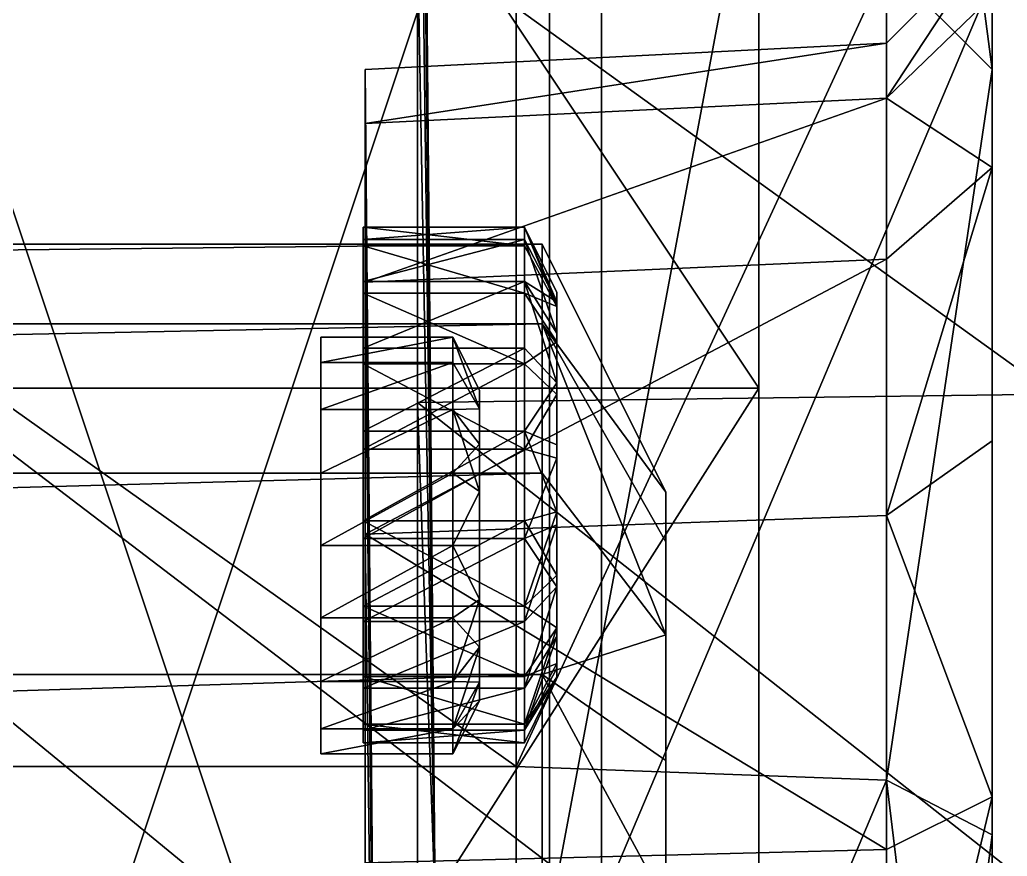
# Model space of a CAD drawing. Extents: x -1.01 to 1.01, y 0 to 4.77.
# Drawn here: x 0.8303 to 0.9501, y 0.5144 to 0.6159 of the extents above; entities that cross this region are included whole.
import ezdxf

# ---------------------------------------------------------------- set-up
doc = ezdxf.new("R2010")
doc.units = 0

msp = doc.modelspace()

# ---------------------------------------------------------------- linework, layer by layer
for points in [[(0.894577, 0.506778, 0.556827), (0.894577, 1.142272, 0.397953), (0.894577, 1.142272, 0.556827)], [(0.894577, 0.506778, 0.556827), (0.894577, 0.506778, 0.397953), (0.894577, 1.142272, 0.397953)], [(0.894577, 0.506778, 0.397953), (1.013811, 1.142272, 0.397953), (0.894577, 1.142272, 0.397953)], [(0.894577, 0.506778, 0.397953), (1.013811, 0.506778, 0.397953), (1.013811, 1.142272, 0.397953)], [(1.013811, 0.506778, 0.556827), (0.894577, 1.142272, 0.556827), (1.013811, 1.142272, 0.556827)], [(0.894577, 0.506778, 0.556827), (0.894577, 1.142272, 0.556827), (1.013811, 0.506778, 0.556827)], [(0.948296, 0.597992, -2.523235), (0.948296, 0.618828, -2.472932), (0.948296, 0.789297, -2.518609)], [(0.948296, 0.597992, -2.523235), (0.948296, 0.789297, -2.518609), (0.948296, 0.75083, -2.611477)], [(0.78, 0.571245, -2.878802), (0.92, 0.781245, -2.858802), (0.92, 0.571245, -2.878802)], [(0.78, 0.571245, -2.878802), (0.78, 0.781245, -2.858802), (0.92, 0.781245, -2.858802)], [(0.92, 0.571245, -2.925921), (0.92, 0.781245, -2.925921), (0.78, 0.781245, -2.967067)], [(0.92, 0.571245, -2.925921), (0.78, 0.781245, -2.967067), (0.78, 0.571245, -2.967067)], [(0.92, 0.571245, -2.878802), (0.92, 0.781245, -2.858802), (0.92, 0.781245, -2.925921)], [(0.92, 0.571245, -2.878802), (0.92, 0.781245, -2.925921), (0.92, 0.571245, -2.925921)], [(0.948296, 0.597992, -2.314665), (0.948296, 0.75083, -2.226424), (0.948296, 0.618828, -2.364968)], [(0.948296, 0.597992, -2.314665), (0.948296, 0.689638, -2.146677), (0.948296, 0.75083, -2.226424)], [(0.948296, 0.597992, -2.523235), (0.948296, 0.75083, -2.611477), (0.948296, 0.689638, -2.691224)], [(0.8807, 0.508699, -0.168983), (0.878567, 0.743497, -0.168983), (0.878567, 0.735497, -0.22975)], [(0.8807, 0.508699, -0.168983), (0.878567, 0.735497, -0.108215), (0.878567, 0.743497, -0.168983)], [(0.92, 0.321245, -1.998802), (0.92, 0.741245, -1.998802), (0.78, 0.741245, -1.998802)], [(0.78, 0.321245, -1.998802), (0.92, 0.321245, -1.998802), (0.78, 0.741245, -1.998802)], [(0.78, 0.321245, -0.728802), (0.92, 0.741245, -0.688802), (0.92, 0.321245, -0.728802)], [(0.78, 0.321245, -0.728802), (0.78, 0.741245, -0.688802), (0.92, 0.741245, -0.688802)], [(0.92, 0.321245, -1.998802), (0.92, 0.741245, -1.148802), (0.92, 0.741245, -1.998802)], [(0.92, 0.321245, -1.148802), (0.92, 0.741245, -1.148802), (0.92, 0.321245, -1.998802)], [(0.92, 0.321245, -0.728802), (0.92, 0.741245, -0.688802), (0.92, 0.741245, -1.148802)], [(0.92, 0.321245, -0.728802), (0.92, 0.741245, -1.148802), (0.92, 0.321245, -1.148802)], [(0.8807, 0.508699, -0.168983), (0.878567, 0.735497, -0.22975), (0.878567, 0.712041, -0.286377)], [(0.8807, 0.508699, -0.168983), (0.878567, 0.712041, -0.051588), (0.878567, 0.735497, -0.108215)], [(0.8807, 0.508699, -0.168983), (0.878567, 0.712041, -0.286377), (0.878567, 0.674729, -0.335003)], [(0.8807, 0.508699, -0.168983), (0.878567, 0.674729, -0.002962), (0.878567, 0.712041, -0.051588)], [(0.948296, 0.609891, -2.085485), (0.935461, 0.622726, -2.063253), (0.935461, 0.70779, -2.128525)], [(0.948296, 0.609891, -2.085485), (0.935461, 0.70779, -2.128525), (0.948296, 0.689638, -2.146677)], [(0.948296, 0.609891, -2.752416), (0.948296, 0.689638, -2.691224), (0.935461, 0.70779, -2.709375)], [(0.948296, 0.609891, -2.752416), (0.935461, 0.70779, -2.709375), (0.935461, 0.622726, -2.774647)], [(0.948296, 0.564846, -2.271469), (0.948296, 0.689638, -2.146677), (0.948296, 0.597992, -2.314665)], [(0.948296, 0.52165, -2.238323), (0.948296, 0.609891, -2.085485), (0.948296, 0.689638, -2.146677)], [(0.948296, 0.52165, -2.238323), (0.948296, 0.689638, -2.146677), (0.948296, 0.564846, -2.271469)], [(0.948296, 0.52165, -2.599577), (0.948296, 0.564846, -2.566432), (0.948296, 0.689638, -2.691224)], [(0.948296, 0.52165, -2.599577), (0.948296, 0.689638, -2.691224), (0.948296, 0.609891, -2.752416)], [(0.948296, 0.564846, -2.566432), (0.948296, 0.597992, -2.523235), (0.948296, 0.689638, -2.691224)], [(0.8807, 0.508699, -0.168983), (0.878567, 0.674729, -0.335003), (0.878567, 0.626102, -0.372315)], [(0.8807, 0.508699, -0.168983), (0.878567, 0.626102, 0.03435), (0.878567, 0.674729, -0.002962)], [(0.728281, 0.508708, 0.339726), (0.728281, 0.640372, 0.322392), (0.9009, 0.508708, 0.339726)], [(0.9009, 0.508708, 0.339726), (0.728281, 0.640372, 0.322392), (0.9009, 0.640372, 0.322392)], [(0.728281, 0.508708, -0.677691), (0.9009, 0.508708, -0.677691), (0.728281, 0.640372, -0.660357)], [(0.9009, 0.508708, -0.677691), (0.9009, 0.640372, -0.660357), (0.728281, 0.640372, -0.660357)], [(0.9009, 0.508708, 0.339726), (0.9009, 0.640372, 0.322392), (0.955684, 0.638346, 0.314832)], [(0.9009, 0.508708, -0.677691), (0.955684, 0.638346, -0.652797), (0.9009, 0.640372, -0.660357)], [(0.9009, 0.508708, 0.339726), (0.955684, 0.638346, 0.314832), (0.955684, 0.508708, 0.331899)], [(0.955684, 0.508708, -0.669864), (0.955684, 0.638346, -0.652797), (0.9009, 0.508708, -0.677691)], [(0.955684, 0.570489, 0.061585), (0.955684, 0.628059, 0.037739), (0.878567, 0.626102, 0.03435)], [(0.955684, 0.570489, -0.399551), (0.878567, 0.626102, -0.372315), (0.955684, 0.628059, -0.375704)], [(0.748991, 0.525329, -2.016023), (0.748991, 0.625935, -2.057695), (0.890538, 0.525329, -2.016023)], [(0.890538, 0.525329, -2.016023), (0.748991, 0.625935, -2.057695), (0.890538, 0.625935, -2.057695)], [(0.748991, 0.525329, -2.821877), (0.890538, 0.525329, -2.821877), (0.748991, 0.625935, -2.780205)], [(0.890538, 0.525329, -2.821877), (0.890538, 0.625935, -2.780205), (0.748991, 0.625935, -2.780205)], [(0.878567, 0.569476, 0.057806), (0.955684, 0.570489, 0.061585), (0.878567, 0.626102, 0.03435)], [(0.878567, 0.569476, -0.395771), (0.878567, 0.626102, -0.372315), (0.955684, 0.570489, -0.399551)], [(0.8807, 0.508699, -0.168983), (0.878567, 0.626102, -0.372315), (0.878567, 0.569476, -0.395771)], [(0.8807, 0.508699, -0.168983), (0.878567, 0.569476, 0.057806), (0.878567, 0.626102, 0.03435)], [(0.890538, 0.525329, -2.016023), (0.890538, 0.625935, -2.057695), (0.935461, 0.622726, -2.063253)], [(0.890538, 0.525329, -2.821877), (0.935461, 0.622726, -2.774647), (0.890538, 0.625935, -2.780205)], [(0.935461, 0.606431, -2.36829), (0.948296, 0.618828, -2.364968), (0.948296, 0.625935, -2.41895)], [(0.935461, 0.606431, -2.36829), (0.948296, 0.625935, -2.41895), (0.935461, 0.6131, -2.41895)], [(0.935461, 0.606431, -2.46961), (0.935461, 0.6131, -2.41895), (0.948296, 0.625935, -2.41895)], [(0.935461, 0.606431, -2.46961), (0.948296, 0.625935, -2.41895), (0.948296, 0.618828, -2.472932)], [(0.935461, 0.523668, -2.022222), (0.890538, 0.525329, -2.016023), (0.935461, 0.622726, -2.063253)], [(0.935461, 0.523668, -2.815678), (0.935461, 0.622726, -2.774647), (0.890538, 0.525329, -2.821877)], [(0.935461, 0.523668, -2.022222), (0.935461, 0.622726, -2.063253), (0.948296, 0.609891, -2.085485)], [(0.935461, 0.523668, -2.815678), (0.948296, 0.609891, -2.752416), (0.935461, 0.622726, -2.774647)], [(0.948296, 0.597992, -2.314665), (0.948296, 0.618828, -2.364968), (0.935461, 0.606431, -2.36829)], [(0.948296, 0.597992, -2.523235), (0.935461, 0.606431, -2.46961), (0.948296, 0.618828, -2.472932)], [(0.872226, 0.603331, -2.369121), (0.935461, 0.606431, -2.36829), (0.935461, 0.6131, -2.41895)], [(0.872226, 0.603331, -2.369121), (0.935461, 0.6131, -2.41895), (0.872226, 0.609891, -2.41895)], [(0.872226, 0.603331, -2.46878), (0.872226, 0.609891, -2.41895), (0.935461, 0.6131, -2.41895)], [(0.872226, 0.603331, -2.46878), (0.935461, 0.6131, -2.41895), (0.935461, 0.606431, -2.46961)], [(0.873975, 0.417357, -2.41895), (0.872226, 0.609891, -2.41895), (0.872226, 0.603331, -2.46878)], [(0.873975, 0.417357, -2.41895), (0.872226, 0.603331, -2.369121), (0.872226, 0.609891, -2.41895)], [(0.948296, 0.517024, -2.047018), (0.935461, 0.523668, -2.022222), (0.948296, 0.609891, -2.085485)], [(0.948296, 0.517024, -2.790883), (0.948296, 0.609891, -2.752416), (0.935461, 0.523668, -2.815678)], [(0.948296, 0.517024, -2.047018), (0.948296, 0.609891, -2.085485), (0.948296, 0.52165, -2.238323)], [(0.948296, 0.517024, -2.790883), (0.948296, 0.52165, -2.599577), (0.948296, 0.609891, -2.752416)], [(0.872226, 0.584098, -2.322687), (0.935461, 0.586877, -2.321082), (0.935461, 0.606431, -2.36829)], [(0.872226, 0.584098, -2.322687), (0.935461, 0.606431, -2.36829), (0.872226, 0.603331, -2.369121)], [(0.872226, 0.584098, -2.515213), (0.872226, 0.603331, -2.46878), (0.935461, 0.606431, -2.46961)], [(0.872226, 0.584098, -2.515213), (0.935461, 0.606431, -2.46961), (0.935461, 0.586877, -2.516818)], [(0.935461, 0.586877, -2.321082), (0.948296, 0.597992, -2.314665), (0.935461, 0.606431, -2.36829)], [(0.935461, 0.586877, -2.516818), (0.935461, 0.606431, -2.46961), (0.948296, 0.597992, -2.523235)], [(0.873975, 0.417357, -2.41895), (0.872226, 0.603331, -2.46878), (0.872226, 0.584098, -2.515213)], [(0.873975, 0.417357, -2.41895), (0.872226, 0.584098, -2.322687), (0.872226, 0.603331, -2.369121)], [(0.935461, 0.555771, -2.280544), (0.948296, 0.564846, -2.271469), (0.948296, 0.597992, -2.314665)], [(0.935461, 0.555771, -2.280544), (0.948296, 0.597992, -2.314665), (0.935461, 0.586877, -2.321082)], [(0.935461, 0.555771, -2.557356), (0.935461, 0.586877, -2.516818), (0.948296, 0.597992, -2.523235)], [(0.935461, 0.555771, -2.557356), (0.948296, 0.597992, -2.523235), (0.948296, 0.564846, -2.566432)], [(0.89155, 0.588515, -0.337027), (0.89155, 0.590775, -0.326392), (0.871984, 0.590775, -0.326392)], [(0.871984, 0.588515, -0.337027), (0.89155, 0.588515, -0.337027), (0.871984, 0.590775, -0.326392)], [(0.871984, 0.589262, -0.315626), (0.89155, 0.590775, -0.326392), (0.89155, 0.589262, -0.315626)], [(0.871984, 0.589262, -0.315626), (0.871984, 0.590775, -0.326392), (0.89155, 0.590775, -0.326392)], [(0.871984, 0.589262, -0.022339), (0.89155, 0.589262, -0.022339), (0.89155, 0.590775, -0.011573)], [(0.871984, 0.589262, -0.022339), (0.89155, 0.590775, -0.011573), (0.871984, 0.590775, -0.011573)], [(0.89155, 0.588515, -0.000938), (0.871984, 0.590775, -0.011573), (0.89155, 0.590775, -0.011573)], [(0.871984, 0.588515, -0.000938), (0.871984, 0.590775, -0.011573), (0.89155, 0.588515, -0.000938)], [(0.895463, 0.581704, -0.318082), (0.89155, 0.589262, -0.315626), (0.89155, 0.590775, -0.326392)], [(0.895463, 0.581704, -0.318082), (0.89155, 0.590775, -0.326392), (0.895463, 0.582833, -0.326115)], [(0.895463, 0.581146, -0.33405), (0.895463, 0.582833, -0.326115), (0.89155, 0.590775, -0.326392)], [(0.895463, 0.581146, -0.33405), (0.89155, 0.590775, -0.326392), (0.89155, 0.588515, -0.337027)], [(0.895463, 0.581704, -0.019883), (0.895463, 0.582833, -0.01185), (0.89155, 0.590775, -0.011573)], [(0.895463, 0.581704, -0.019883), (0.89155, 0.590775, -0.011573), (0.89155, 0.589262, -0.022339)], [(0.895463, 0.581146, -0.003915), (0.89155, 0.590775, -0.011573), (0.895463, 0.582833, -0.01185)], [(0.895463, 0.581146, -0.003915), (0.89155, 0.588515, -0.000938), (0.89155, 0.590775, -0.011573)], [(0, 0.579053, -0.209596), (0.893682, 0.579053, -0.209596), (0.893682, 0.588702, -0.183088)], [(0, 0.579053, -0.209596), (0.893682, 0.588702, -0.183088), (0, 0.588702, -0.183088)], [(0, 0.588702, -0.154878), (0.893682, 0.588702, -0.183088), (0.893682, 0.588702, -0.154878)], [(0, 0.588702, -0.154878), (0, 0.588702, -0.183088), (0.893682, 0.588702, -0.183088)], [(0, 0.579053, -0.128369), (0.893682, 0.588702, -0.154878), (0.893682, 0.579053, -0.128369)], [(0, 0.579053, -0.128369), (0, 0.588702, -0.154878), (0.893682, 0.588702, -0.154878)], [(0.871984, 0.584158, -0.306026), (0.89155, 0.589262, -0.315626), (0.89155, 0.584158, -0.306026)], [(0.871984, 0.584158, -0.306026), (0.871984, 0.589262, -0.315626), (0.89155, 0.589262, -0.315626)], [(0.871984, 0.584158, -0.031939), (0.89155, 0.584158, -0.031939), (0.89155, 0.589262, -0.022339)], [(0.871984, 0.584158, -0.031939), (0.89155, 0.589262, -0.022339), (0.871984, 0.589262, -0.022339)], [(0.89155, 0.582753, -0.346247), (0.89155, 0.588515, -0.337027), (0.871984, 0.588515, -0.337027)], [(0.871984, 0.582753, -0.346247), (0.89155, 0.582753, -0.346247), (0.871984, 0.588515, -0.337027)], [(0.89155, 0.582753, 0.008282), (0.871984, 0.588515, -0.000938), (0.89155, 0.588515, -0.000938)], [(0.871984, 0.582753, 0.008282), (0.871984, 0.588515, -0.000938), (0.89155, 0.582753, 0.008282)], [(0.895463, 0.577896, -0.310919), (0.89155, 0.584158, -0.306026), (0.89155, 0.589262, -0.315626)], [(0.895463, 0.577896, -0.310919), (0.89155, 0.589262, -0.315626), (0.895463, 0.581704, -0.318082)], [(0.895463, 0.581704, -0.019883), (0.89155, 0.589262, -0.022339), (0.89155, 0.584158, -0.031939)], [(0.895463, 0.581146, -0.33405), (0.89155, 0.588515, -0.337027), (0.89155, 0.582753, -0.346247)], [(0.895463, 0.581146, -0.003915), (0.89155, 0.582753, 0.008282), (0.89155, 0.588515, -0.000938)], [(0.908724, 0.558617, -0.160182), (0.893682, 0.579053, -0.128369), (0.893682, 0.588702, -0.154878)], [(0.908724, 0.558617, -0.160182), (0.893682, 0.588702, -0.154878), (0.908724, 0.558617, -0.177783)], [(0.908724, 0.558617, -0.177783), (0.893682, 0.588702, -0.154878), (0.893682, 0.588702, -0.183088)], [(0.908724, 0.558617, -0.177783), (0.893682, 0.588702, -0.183088), (0.893682, 0.579053, -0.209596)], [(0.872226, 0.553502, -2.282813), (0.935461, 0.555771, -2.280544), (0.935461, 0.586877, -2.321082)], [(0.872226, 0.553502, -2.282813), (0.935461, 0.586877, -2.321082), (0.872226, 0.584098, -2.322687)], [(0.872226, 0.553502, -2.555087), (0.872226, 0.584098, -2.515213), (0.935461, 0.586877, -2.516818)], [(0.872226, 0.553502, -2.555087), (0.935461, 0.586877, -2.516818), (0.935461, 0.555771, -2.557356)], [(0.871984, 0.576078, -0.298752), (0.89155, 0.584158, -0.306026), (0.89155, 0.576078, -0.298752)], [(0.871984, 0.576078, -0.298752), (0.871984, 0.584158, -0.306026), (0.89155, 0.584158, -0.306026)], [(0.871984, 0.576078, -0.039214), (0.89155, 0.576078, -0.039214), (0.89155, 0.584158, -0.031939)], [(0.871984, 0.576078, -0.039214), (0.89155, 0.584158, -0.031939), (0.871984, 0.584158, -0.031939)], [(0.873975, 0.417357, -2.41895), (0.872226, 0.584098, -2.515213), (0.872226, 0.553502, -2.555087)], [(0.873975, 0.417357, -2.41895), (0.872226, 0.553502, -2.282813), (0.872226, 0.584098, -2.322687)], [(0.895463, 0.571867, -0.305491), (0.89155, 0.576078, -0.298752), (0.89155, 0.584158, -0.306026)], [(0.895463, 0.571867, -0.305491), (0.89155, 0.584158, -0.306026), (0.895463, 0.577896, -0.310919)], [(0.895463, 0.577896, -0.027046), (0.895463, 0.581704, -0.019883), (0.89155, 0.584158, -0.031939)], [(0.895463, 0.571867, -0.032474), (0.89155, 0.584158, -0.031939), (0.89155, 0.576078, -0.039214)], [(0.895463, 0.571867, -0.032474), (0.895463, 0.577896, -0.027046), (0.89155, 0.584158, -0.031939)], [(0.89155, 0.574186, -0.35294), (0.89155, 0.582753, -0.346247), (0.871984, 0.582753, -0.346247)], [(0.871984, 0.574186, -0.35294), (0.89155, 0.574186, -0.35294), (0.871984, 0.582753, -0.346247)], [(0.89155, 0.574186, 0.014975), (0.871984, 0.582753, 0.008282), (0.89155, 0.582753, 0.008282)], [(0.871984, 0.574186, 0.014975), (0.871984, 0.582753, 0.008282), (0.89155, 0.574186, 0.014975)], [(0.895463, 0.576848, -0.340929), (0.895463, 0.581146, -0.33405), (0.89155, 0.582753, -0.346247)], [(0.89155, 0.574186, -0.35294), (0.895463, 0.576848, -0.340929), (0.89155, 0.582753, -0.346247)], [(0.89155, 0.574186, 0.014975), (0.89155, 0.582753, 0.008282), (0.895463, 0.576848, 0.002964)], [(0.895463, 0.576848, 0.002964), (0.89155, 0.582753, 0.008282), (0.895463, 0.581146, -0.003915)], [(0.895463, 0.570455, -0.345924), (0.895463, 0.581704, -0.318082), (0.895463, 0.582833, -0.326115)], [(0.895463, 0.576848, -0.340929), (0.895463, 0.582833, -0.326115), (0.895463, 0.581146, -0.33405)], [(0.895463, 0.570455, -0.345924), (0.895463, 0.582833, -0.326115), (0.895463, 0.576848, -0.340929)], [(0.895463, 0.537274, -0.005447), (0.895463, 0.582833, -0.01185), (0.895463, 0.581704, -0.019883)], [(0.895463, 0.537274, -0.005447), (0.895463, 0.541083, 0.001715), (0.895463, 0.582833, -0.01185)], [(0.895463, 0.541083, 0.001715), (0.895463, 0.547111, 0.007143), (0.895463, 0.582833, -0.01185)], [(0.895463, 0.547111, 0.007143), (0.895463, 0.554633, 0.010182), (0.895463, 0.582833, -0.01185)], [(0.895463, 0.554633, 0.010182), (0.895463, 0.581146, -0.003915), (0.895463, 0.582833, -0.01185)], [(0.895463, 0.537274, -0.332518), (0.895463, 0.577896, -0.310919), (0.895463, 0.581704, -0.318082)], [(0.895463, 0.537274, -0.332518), (0.895463, 0.581704, -0.318082), (0.895463, 0.541083, -0.33968)], [(0.895463, 0.541083, -0.33968), (0.895463, 0.581704, -0.318082), (0.895463, 0.547111, -0.345109)], [(0.895463, 0.547111, -0.345109), (0.895463, 0.581704, -0.318082), (0.895463, 0.554633, -0.348147)], [(0.895463, 0.554633, -0.348147), (0.895463, 0.581704, -0.318082), (0.895463, 0.56274, -0.34843)], [(0.895463, 0.56274, -0.34843), (0.895463, 0.581704, -0.318082), (0.895463, 0.570455, -0.345924)], [(0.895463, 0.537274, -0.005447), (0.895463, 0.581704, -0.019883), (0.895463, 0.577896, -0.027046)], [(0.895463, 0.554633, 0.010182), (0.895463, 0.56274, 0.010465), (0.895463, 0.581146, -0.003915)], [(0.895463, 0.56274, 0.010465), (0.895463, 0.570455, 0.007958), (0.895463, 0.581146, -0.003915)], [(0.895463, 0.570455, 0.007958), (0.895463, 0.576848, 0.002964), (0.895463, 0.581146, -0.003915)], [(0, 0.56092, -0.231206), (0.893682, 0.56092, -0.231206), (0.893682, 0.579053, -0.209596)], [(0, 0.56092, -0.231206), (0.893682, 0.579053, -0.209596), (0, 0.579053, -0.209596)], [(0, 0.56092, -0.106759), (0.893682, 0.579053, -0.128369), (0.893682, 0.56092, -0.106759)], [(0, 0.56092, -0.106759), (0, 0.579053, -0.128369), (0.893682, 0.579053, -0.128369)], [(0.908724, 0.541284, -0.13016), (0.893682, 0.56092, -0.106759), (0.893682, 0.579053, -0.128369)], [(0.908724, 0.541284, -0.13016), (0.893682, 0.579053, -0.128369), (0.908724, 0.552598, -0.143643)], [(0.908724, 0.552598, -0.143643), (0.893682, 0.579053, -0.128369), (0.908724, 0.558617, -0.160182)], [(0.908724, 0.552598, -0.194322), (0.908724, 0.558617, -0.177783), (0.893682, 0.579053, -0.209596)], [(0.908724, 0.541284, -0.207805), (0.908724, 0.552598, -0.194322), (0.893682, 0.579053, -0.209596)], [(0.908724, 0.541284, -0.207805), (0.893682, 0.579053, -0.209596), (0.893682, 0.56092, -0.231206)], [(0.895463, 0.537274, -0.332518), (0.895463, 0.571867, -0.305491), (0.895463, 0.577896, -0.310919)], [(0.895463, 0.537274, -0.005447), (0.895463, 0.577896, -0.027046), (0.895463, 0.571867, -0.032474)], [(0.866828, 0.574364, -2.431785), (0.882872, 0.574364, -2.431785), (0.882872, 0.577414, -2.423408)], [(0.866828, 0.574364, -2.431785), (0.882872, 0.577414, -2.423408), (0.866828, 0.577414, -2.423408)], [(0.866828, 0.577414, -2.414493), (0.882872, 0.577414, -2.423408), (0.882872, 0.577414, -2.414493)], [(0.866828, 0.577414, -2.414493), (0.866828, 0.577414, -2.423408), (0.882872, 0.577414, -2.423408)], [(0.866828, 0.574364, -2.406115), (0.882872, 0.577414, -2.414493), (0.882872, 0.574364, -2.406115)], [(0.866828, 0.574364, -2.406115), (0.866828, 0.577414, -2.414493), (0.882872, 0.577414, -2.414493)], [(0.866828, 0.574364, -2.431785), (0.882872, 0.574364, -2.431785), (0.882872, 0.577414, -2.423408)], [(0.866828, 0.574364, -2.431785), (0.882872, 0.577414, -2.423408), (0.866828, 0.577414, -2.423408)], [(0.866828, 0.577414, -2.414493), (0.882872, 0.577414, -2.423408), (0.882872, 0.577414, -2.414493)], [(0.866828, 0.577414, -2.414493), (0.866828, 0.577414, -2.423408), (0.882872, 0.577414, -2.423408)], [(0.866828, 0.574364, -2.406115), (0.882872, 0.577414, -2.414493), (0.882872, 0.574364, -2.406115)], [(0.866828, 0.574364, -2.406115), (0.866828, 0.577414, -2.414493), (0.882872, 0.577414, -2.414493)], [(0.886081, 0.568721, -2.409373), (0.882872, 0.574364, -2.406115), (0.882872, 0.577414, -2.414493)], [(0.886081, 0.568721, -2.409373), (0.882872, 0.577414, -2.414493), (0.886081, 0.570996, -2.415624)], [(0.886081, 0.570996, -2.415624), (0.882872, 0.577414, -2.414493), (0.886081, 0.570996, -2.422276)], [(0.886081, 0.570996, -2.422276), (0.882872, 0.577414, -2.414493), (0.882872, 0.577414, -2.423408)], [(0.886081, 0.568721, -2.428527), (0.886081, 0.570996, -2.422276), (0.882872, 0.577414, -2.423408)], [(0.886081, 0.568721, -2.428527), (0.882872, 0.577414, -2.423408), (0.882872, 0.574364, -2.431785)], [(0.886081, 0.568721, -2.409373), (0.882872, 0.574364, -2.406115), (0.882872, 0.577414, -2.414493)], [(0.886081, 0.568721, -2.409373), (0.882872, 0.577414, -2.414493), (0.886081, 0.570996, -2.415624)], [(0.886081, 0.570996, -2.415624), (0.882872, 0.577414, -2.414493), (0.886081, 0.570996, -2.422276)], [(0.886081, 0.570996, -2.422276), (0.882872, 0.577414, -2.414493), (0.882872, 0.577414, -2.423408)], [(0.886081, 0.568721, -2.428527), (0.886081, 0.570996, -2.422276), (0.882872, 0.577414, -2.423408)], [(0.886081, 0.568721, -2.428527), (0.882872, 0.577414, -2.423408), (0.882872, 0.574364, -2.431785)], [(0.895463, 0.570455, -0.345924), (0.895463, 0.576848, -0.340929), (0.89155, 0.574186, -0.35294)], [(0.895463, 0.570455, 0.007958), (0.89155, 0.574186, 0.014975), (0.895463, 0.576848, 0.002964)], [(0.871984, 0.565998, -0.294679), (0.89155, 0.576078, -0.298752), (0.89155, 0.565998, -0.294679)], [(0.871984, 0.565998, -0.294679), (0.871984, 0.576078, -0.298752), (0.89155, 0.576078, -0.298752)], [(0.871984, 0.565998, -0.043286), (0.89155, 0.565998, -0.043286), (0.89155, 0.576078, -0.039214)], [(0.871984, 0.565998, -0.043286), (0.89155, 0.576078, -0.039214), (0.871984, 0.576078, -0.039214)], [(0.89155, 0.565998, -0.294679), (0.89155, 0.576078, -0.298752), (0.895463, 0.571867, -0.305491)], [(0.89155, 0.565998, -0.043286), (0.895463, 0.571867, -0.032474), (0.89155, 0.576078, -0.039214)], [(0.866828, 0.568634, -2.438614), (0.882872, 0.568634, -2.438614), (0.882872, 0.574364, -2.431785)], [(0.866828, 0.568634, -2.438614), (0.882872, 0.574364, -2.431785), (0.866828, 0.574364, -2.431785)], [(0.866828, 0.568634, -2.399286), (0.882872, 0.574364, -2.406115), (0.882872, 0.568634, -2.399286)], [(0.866828, 0.568634, -2.399286), (0.866828, 0.574364, -2.406115), (0.882872, 0.574364, -2.406115)], [(0.866828, 0.568634, -2.438614), (0.882872, 0.568634, -2.438614), (0.882872, 0.574364, -2.431785)], [(0.866828, 0.568634, -2.438614), (0.882872, 0.574364, -2.431785), (0.866828, 0.574364, -2.431785)], [(0.866828, 0.568634, -2.399286), (0.882872, 0.574364, -2.406115), (0.882872, 0.568634, -2.399286)], [(0.866828, 0.568634, -2.399286), (0.866828, 0.574364, -2.406115), (0.882872, 0.574364, -2.406115)], [(0.89155, 0.563846, -0.3563), (0.89155, 0.574186, -0.35294), (0.871984, 0.574186, -0.35294)], [(0.871984, 0.563846, -0.3563), (0.89155, 0.563846, -0.3563), (0.871984, 0.574186, -0.35294)], [(0.871984, 0.563846, 0.018335), (0.89155, 0.574186, 0.014975), (0.89155, 0.563846, 0.018335)], [(0.871984, 0.563846, 0.018335), (0.871984, 0.574186, 0.014975), (0.89155, 0.574186, 0.014975)], [(0.882872, 0.568634, -2.399286), (0.882872, 0.574364, -2.406115), (0.886081, 0.568721, -2.409373)], [(0.882872, 0.568634, -2.438614), (0.886081, 0.568721, -2.428527), (0.882872, 0.574364, -2.431785)], [(0.882872, 0.568634, -2.399286), (0.882872, 0.574364, -2.406115), (0.886081, 0.568721, -2.409373)], [(0.882872, 0.568634, -2.438614), (0.886081, 0.568721, -2.428527), (0.882872, 0.574364, -2.431785)], [(0.89155, 0.563846, -0.3563), (0.895463, 0.570455, -0.345924), (0.89155, 0.574186, -0.35294)], [(0.89155, 0.563846, 0.018335), (0.89155, 0.574186, 0.014975), (0.895463, 0.570455, 0.007958)], [(0.895463, 0.564346, -0.302452), (0.89155, 0.565998, -0.294679), (0.895463, 0.571867, -0.305491)], [(0.895463, 0.564346, -0.035513), (0.895463, 0.571867, -0.032474), (0.89155, 0.565998, -0.043286)], [(0.895463, 0.537274, -0.332518), (0.895463, 0.564346, -0.302452), (0.895463, 0.571867, -0.305491)], [(0.895463, 0.537274, -0.005447), (0.895463, 0.571867, -0.032474), (0.895463, 0.564346, -0.035513)], [(0.78, 0.351245, -2.878802), (0.92, 0.571245, -2.878802), (0.92, 0.351245, -2.878802)], [(0.78, 0.351245, -2.878802), (0.78, 0.571245, -2.878802), (0.92, 0.571245, -2.878802)], [(0.92, 0.456245, -2.910623), (0.92, 0.571245, -2.925921), (0.78, 0.571245, -2.967067)], [(0.92, 0.456245, -2.910623), (0.78, 0.571245, -2.967067), (0.78, 0.456245, -2.926115)], [(0.955684, 0.508708, 0.069719), (0.955684, 0.570489, 0.061585), (0.878567, 0.569476, 0.057806)], [(0.955684, 0.508708, -0.407684), (0.878567, 0.569476, -0.395771), (0.955684, 0.570489, -0.399551)], [(0.886081, 0.552133, -2.399796), (0.886081, 0.570996, -2.422276), (0.886081, 0.568721, -2.428527)], [(0.886081, 0.552133, -2.399796), (0.886081, 0.558684, -2.400951), (0.886081, 0.570996, -2.422276)], [(0.886081, 0.558684, -2.400951), (0.886081, 0.564445, -2.404278), (0.886081, 0.570996, -2.422276)], [(0.886081, 0.564445, -2.404278), (0.886081, 0.568721, -2.409373), (0.886081, 0.570996, -2.415624)], [(0.886081, 0.564445, -2.404278), (0.886081, 0.570996, -2.415624), (0.886081, 0.570996, -2.422276)], [(0.886081, 0.539822, -2.433623), (0.886081, 0.568721, -2.409373), (0.886081, 0.570996, -2.415624)], [(0.886081, 0.539822, -2.433623), (0.886081, 0.570996, -2.415624), (0.886081, 0.570996, -2.422276)], [(0.886081, 0.539822, -2.433623), (0.886081, 0.570996, -2.422276), (0.886081, 0.568721, -2.428527)], [(0.895463, 0.56274, -0.34843), (0.895463, 0.570455, -0.345924), (0.89155, 0.563846, -0.3563)], [(0.895463, 0.56274, 0.010465), (0.89155, 0.563846, 0.018335), (0.895463, 0.570455, 0.007958)], [(0.92, 0.351245, -2.878802), (0.92, 0.571245, -2.878802), (0.92, 0.456245, -2.910623)], [(0.92, 0.456245, -2.910623), (0.92, 0.571245, -2.878802), (0.92, 0.571245, -2.925921)], [(0.955684, 0.508708, 0.069719), (0.878567, 0.569476, 0.057806), (0.878567, 0.508708, 0.065806)], [(0.878567, 0.508708, -0.403771), (0.878567, 0.569476, -0.395771), (0.955684, 0.508708, -0.407684)], [(0.8807, 0.508699, -0.168983), (0.878567, 0.569476, -0.395771), (0.878567, 0.508708, -0.403771)], [(0.8807, 0.508699, -0.168983), (0.878567, 0.508708, 0.065806), (0.878567, 0.569476, 0.057806)], [(0.866828, 0.560913, -2.443072), (0.882872, 0.560913, -2.443072), (0.882872, 0.568634, -2.438614)], [(0.866828, 0.560913, -2.443072), (0.882872, 0.568634, -2.438614), (0.866828, 0.568634, -2.438614)], [(0.866828, 0.560913, -2.394828), (0.882872, 0.568634, -2.399286), (0.882872, 0.560913, -2.394828)], [(0.866828, 0.560913, -2.394828), (0.866828, 0.568634, -2.399286), (0.882872, 0.568634, -2.399286)], [(0.866828, 0.560913, -2.443072), (0.882872, 0.560913, -2.443072), (0.882872, 0.568634, -2.438614)], [(0.866828, 0.560913, -2.443072), (0.882872, 0.568634, -2.438614), (0.866828, 0.568634, -2.438614)], [(0.866828, 0.560913, -2.394828), (0.882872, 0.568634, -2.399286), (0.882872, 0.560913, -2.394828)], [(0.866828, 0.560913, -2.394828), (0.866828, 0.568634, -2.399286), (0.882872, 0.568634, -2.399286)], [(0.886081, 0.564445, -2.404278), (0.882872, 0.568634, -2.399286), (0.886081, 0.568721, -2.409373)], [(0.886081, 0.564445, -2.433623), (0.886081, 0.568721, -2.428527), (0.882872, 0.568634, -2.438614)], [(0.886081, 0.564445, -2.404278), (0.882872, 0.568634, -2.399286), (0.886081, 0.568721, -2.409373)], [(0.886081, 0.564445, -2.433623), (0.886081, 0.568721, -2.428527), (0.882872, 0.568634, -2.438614)], [(0.882872, 0.560913, -2.394828), (0.882872, 0.568634, -2.399286), (0.886081, 0.564445, -2.404278)], [(0.882872, 0.560913, -2.443072), (0.886081, 0.564445, -2.433623), (0.882872, 0.568634, -2.438614)], [(0.886081, 0.558684, -2.400951), (0.882872, 0.560913, -2.394828), (0.882872, 0.568634, -2.399286)], [(0.886081, 0.558684, -2.400951), (0.882872, 0.568634, -2.399286), (0.886081, 0.564445, -2.404278)], [(0.882872, 0.560913, -2.443072), (0.886081, 0.564445, -2.433623), (0.882872, 0.568634, -2.438614)], [(0.886081, 0.552133, -2.399796), (0.886081, 0.568721, -2.428527), (0.886081, 0.564445, -2.433623)], [(0.886081, 0.539822, -2.433623), (0.886081, 0.564445, -2.404278), (0.886081, 0.568721, -2.409373)], [(0.886081, 0.539822, -2.433623), (0.886081, 0.568721, -2.428527), (0.886081, 0.564445, -2.433623)], [(0.871984, 0.555132, -0.294299), (0.89155, 0.565998, -0.294679), (0.89155, 0.555132, -0.294299)], [(0.871984, 0.555132, -0.294299), (0.871984, 0.565998, -0.294679), (0.89155, 0.565998, -0.294679)], [(0.871984, 0.555132, -0.043666), (0.89155, 0.555132, -0.043666), (0.89155, 0.565998, -0.043286)], [(0.871984, 0.555132, -0.043666), (0.89155, 0.565998, -0.043286), (0.871984, 0.565998, -0.043286)], [(0.89155, 0.555132, -0.294299), (0.89155, 0.565998, -0.294679), (0.895463, 0.556238, -0.302169)], [(0.895463, 0.556238, -0.302169), (0.89155, 0.565998, -0.294679), (0.895463, 0.564346, -0.302452)], [(0.89155, 0.555132, -0.043666), (0.895463, 0.556238, -0.035796), (0.89155, 0.565998, -0.043286)], [(0.895463, 0.556238, -0.035796), (0.895463, 0.564346, -0.035513), (0.89155, 0.565998, -0.043286)], [(0.886081, 0.558684, -2.400951), (0.882872, 0.560913, -2.394828), (0.886081, 0.564445, -2.404278)], [(0.886081, 0.558684, -2.436949), (0.886081, 0.564445, -2.433623), (0.882872, 0.560913, -2.443072)], [(0.886081, 0.558684, -2.436949), (0.886081, 0.564445, -2.433623), (0.882872, 0.560913, -2.443072)], [(0.886081, 0.552133, -2.399796), (0.886081, 0.564445, -2.433623), (0.886081, 0.558684, -2.436949)], [(0.886081, 0.539822, -2.433623), (0.886081, 0.558684, -2.400951), (0.886081, 0.564445, -2.404278)], [(0.886081, 0.539822, -2.433623), (0.886081, 0.564445, -2.433623), (0.886081, 0.545582, -2.436949)], [(0.886081, 0.545582, -2.436949), (0.886081, 0.564445, -2.433623), (0.886081, 0.552133, -2.438104)], [(0.886081, 0.552133, -2.438104), (0.886081, 0.564445, -2.433623), (0.886081, 0.558684, -2.436949)], [(0.895463, 0.537274, -0.332518), (0.895463, 0.556238, -0.302169), (0.895463, 0.564346, -0.302452)], [(0.895463, 0.537274, -0.005447), (0.895463, 0.564346, -0.035513), (0.895463, 0.556238, -0.035796)], [(0.948296, 0.52165, -2.238323), (0.948296, 0.564846, -2.271469), (0.935461, 0.555771, -2.280544)], [(0.948296, 0.52165, -2.599577), (0.935461, 0.555771, -2.557356), (0.948296, 0.564846, -2.566432)], [(0.871984, 0.55298, -0.355921), (0.89155, 0.55298, -0.355921), (0.89155, 0.563846, -0.3563)], [(0.871984, 0.55298, -0.355921), (0.89155, 0.563846, -0.3563), (0.871984, 0.563846, -0.3563)], [(0.871984, 0.55298, 0.017956), (0.89155, 0.563846, 0.018335), (0.89155, 0.55298, 0.017956)], [(0.871984, 0.55298, 0.017956), (0.871984, 0.563846, 0.018335), (0.89155, 0.563846, 0.018335)], [(0.89155, 0.55298, -0.355921), (0.895463, 0.56274, -0.34843), (0.89155, 0.563846, -0.3563)], [(0.89155, 0.55298, 0.017956), (0.89155, 0.563846, 0.018335), (0.895463, 0.56274, 0.010465)], [(0.89155, 0.55298, -0.355921), (0.895463, 0.554633, -0.348147), (0.895463, 0.56274, -0.34843)], [(0.89155, 0.55298, 0.017956), (0.895463, 0.56274, 0.010465), (0.895463, 0.554633, 0.010182)], [(0, 0.53649, -0.245311), (0.893682, 0.53649, -0.245311), (0.893682, 0.56092, -0.231206)], [(0, 0.53649, -0.245311), (0.893682, 0.56092, -0.231206), (0, 0.56092, -0.231206)], [(0, 0.53649, -0.092654), (0.893682, 0.56092, -0.106759), (0.893682, 0.53649, -0.092654)], [(0, 0.53649, -0.092654), (0, 0.56092, -0.106759), (0.893682, 0.56092, -0.106759)], [(0.866828, 0.552133, -2.44462), (0.882872, 0.552133, -2.44462), (0.882872, 0.560913, -2.443072)], [(0.866828, 0.552133, -2.44462), (0.882872, 0.560913, -2.443072), (0.866828, 0.560913, -2.443072)], [(0.866828, 0.552133, -2.39328), (0.882872, 0.560913, -2.394828), (0.882872, 0.552133, -2.39328)], [(0.866828, 0.552133, -2.39328), (0.866828, 0.560913, -2.394828), (0.882872, 0.560913, -2.394828)], [(0.866828, 0.552133, -2.44462), (0.882872, 0.552133, -2.44462), (0.882872, 0.560913, -2.443072)], [(0.866828, 0.552133, -2.44462), (0.882872, 0.560913, -2.443072), (0.866828, 0.560913, -2.443072)], [(0.866828, 0.552133, -2.39328), (0.882872, 0.560913, -2.394828), (0.882872, 0.552133, -2.39328)], [(0.866828, 0.552133, -2.39328), (0.866828, 0.560913, -2.394828), (0.882872, 0.560913, -2.394828)], [(0.882872, 0.552133, -2.44462), (0.886081, 0.558684, -2.436949), (0.882872, 0.560913, -2.443072)], [(0.882872, 0.552133, -2.39328), (0.882872, 0.560913, -2.394828), (0.886081, 0.558684, -2.400951)], [(0.882872, 0.552133, -2.44462), (0.886081, 0.558684, -2.436949), (0.882872, 0.560913, -2.443072)], [(0.882872, 0.552133, -2.39328), (0.882872, 0.560913, -2.394828), (0.886081, 0.558684, -2.400951)], [(0.893682, 0.53649, -0.092654), (0.893682, 0.56092, -0.106759), (0.908724, 0.541284, -0.13016)], [(0.893682, 0.53649, -0.245311), (0.908724, 0.541284, -0.207805), (0.893682, 0.56092, -0.231206)], [(0.886081, 0.552133, -2.438104), (0.886081, 0.558684, -2.436949), (0.882872, 0.552133, -2.44462)], [(0.882872, 0.552133, -2.39328), (0.886081, 0.558684, -2.400951), (0.886081, 0.552133, -2.399796)], [(0.886081, 0.552133, -2.438104), (0.886081, 0.558684, -2.436949), (0.882872, 0.552133, -2.44462)], [(0.882872, 0.552133, -2.39328), (0.886081, 0.558684, -2.400951), (0.886081, 0.552133, -2.399796)], [(0.886081, 0.552133, -2.399796), (0.886081, 0.558684, -2.436949), (0.886081, 0.552133, -2.438104)], [(0.886081, 0.539822, -2.433623), (0.886081, 0.552133, -2.399796), (0.886081, 0.558684, -2.400951)], [(0.908724, 0.491375, -0.216605), (0.908724, 0.552598, -0.143643), (0.908724, 0.558617, -0.160182)], [(0.908724, 0.491375, -0.216605), (0.908724, 0.558617, -0.160182), (0.908724, 0.558617, -0.177783)], [(0.908724, 0.491375, -0.216605), (0.908724, 0.558617, -0.177783), (0.908724, 0.552598, -0.194322)], [(0.89155, 0.544792, -0.297659), (0.89155, 0.555132, -0.294299), (0.895463, 0.556238, -0.302169)], [(0.89155, 0.544792, -0.297659), (0.895463, 0.556238, -0.302169), (0.895463, 0.548523, -0.304676)], [(0.895463, 0.548523, -0.033289), (0.895463, 0.556238, -0.035796), (0.89155, 0.555132, -0.043666)], [(0.895463, 0.537274, -0.332518), (0.895463, 0.548523, -0.304676), (0.895463, 0.556238, -0.302169)], [(0.895463, 0.537274, -0.005447), (0.895463, 0.556238, -0.035796), (0.895463, 0.548523, -0.033289)], [(0.89155, 0.544792, -0.297659), (0.871984, 0.555132, -0.294299), (0.89155, 0.555132, -0.294299)], [(0.871984, 0.544792, -0.297659), (0.871984, 0.555132, -0.294299), (0.89155, 0.544792, -0.297659)], [(0.871984, 0.544792, -0.040306), (0.89155, 0.544792, -0.040306), (0.89155, 0.555132, -0.043666)], [(0.871984, 0.544792, -0.040306), (0.89155, 0.555132, -0.043666), (0.871984, 0.555132, -0.043666)], [(0.935461, 0.515232, -2.249438), (0.935461, 0.555771, -2.280544), (0.872226, 0.553502, -2.282813)], [(0.935461, 0.515232, -2.588462), (0.872226, 0.553502, -2.555087), (0.935461, 0.555771, -2.557356)], [(0.89155, 0.544792, -0.040306), (0.895463, 0.548523, -0.033289), (0.89155, 0.555132, -0.043666)], [(0.935461, 0.515232, -2.249438), (0.948296, 0.52165, -2.238323), (0.935461, 0.555771, -2.280544)], [(0.935461, 0.515232, -2.588462), (0.935461, 0.555771, -2.557356), (0.948296, 0.52165, -2.599577)], [(0.895463, 0.547111, -0.345109), (0.895463, 0.554633, -0.348147), (0.89155, 0.55298, -0.355921)], [(0.89155, 0.5429, 0.013883), (0.895463, 0.554633, 0.010182), (0.895463, 0.547111, 0.007143)], [(0.89155, 0.5429, 0.013883), (0.89155, 0.55298, 0.017956), (0.895463, 0.554633, 0.010182)], [(0.871984, 0.5429, -0.351848), (0.89155, 0.5429, -0.351848), (0.89155, 0.55298, -0.355921)], [(0.871984, 0.5429, -0.351848), (0.89155, 0.55298, -0.355921), (0.871984, 0.55298, -0.355921)], [(0.871984, 0.5429, 0.013883), (0.89155, 0.55298, 0.017956), (0.89155, 0.5429, 0.013883)], [(0.871984, 0.5429, 0.013883), (0.871984, 0.55298, 0.017956), (0.89155, 0.55298, 0.017956)], [(0.872226, 0.513628, -2.252217), (0.935461, 0.515232, -2.249438), (0.872226, 0.553502, -2.282813)], [(0.872226, 0.513628, -2.585683), (0.872226, 0.553502, -2.555087), (0.935461, 0.515232, -2.588462)], [(0.873975, 0.417357, -2.41895), (0.872226, 0.553502, -2.555087), (0.872226, 0.513628, -2.585683)], [(0.873975, 0.417357, -2.41895), (0.872226, 0.513628, -2.252217), (0.872226, 0.553502, -2.282813)], [(0.89155, 0.5429, -0.351848), (0.895463, 0.547111, -0.345109), (0.89155, 0.55298, -0.355921)], [(0.908724, 0.491375, -0.216605), (0.908724, 0.541284, -0.13016), (0.908724, 0.552598, -0.143643)], [(0.908724, 0.491375, -0.216605), (0.908724, 0.552598, -0.194322), (0.908724, 0.508708, -0.219662)], [(0.908724, 0.508708, -0.219662), (0.908724, 0.552598, -0.194322), (0.908724, 0.526042, -0.216605)], [(0.908724, 0.526042, -0.216605), (0.908724, 0.552598, -0.194322), (0.908724, 0.541284, -0.207805)], [(0.866828, 0.543354, -2.394828), (0.882872, 0.552133, -2.39328), (0.882872, 0.543354, -2.394828)], [(0.866828, 0.543354, -2.394828), (0.866828, 0.552133, -2.39328), (0.882872, 0.552133, -2.39328)], [(0.866828, 0.543354, -2.443072), (0.882872, 0.543354, -2.443072), (0.882872, 0.552133, -2.44462)], [(0.866828, 0.543354, -2.443072), (0.882872, 0.552133, -2.44462), (0.866828, 0.552133, -2.44462)], [(0.866828, 0.543354, -2.394828), (0.882872, 0.552133, -2.39328), (0.882872, 0.543354, -2.394828)], [(0.866828, 0.543354, -2.394828), (0.866828, 0.552133, -2.39328), (0.882872, 0.552133, -2.39328)], [(0.866828, 0.543354, -2.443072), (0.882872, 0.543354, -2.443072), (0.882872, 0.552133, -2.44462)], [(0.866828, 0.543354, -2.443072), (0.882872, 0.552133, -2.44462), (0.866828, 0.552133, -2.44462)], [(0.882872, 0.543354, -2.443072), (0.886081, 0.545582, -2.436949), (0.882872, 0.552133, -2.44462)], [(0.886081, 0.545582, -2.436949), (0.886081, 0.552133, -2.438104), (0.882872, 0.552133, -2.44462)], [(0.882872, 0.543354, -2.394828), (0.882872, 0.552133, -2.39328), (0.886081, 0.545582, -2.400951)], [(0.886081, 0.545582, -2.400951), (0.882872, 0.552133, -2.39328), (0.886081, 0.552133, -2.399796)], [(0.882872, 0.543354, -2.443072), (0.886081, 0.545582, -2.436949), (0.882872, 0.552133, -2.44462)], [(0.886081, 0.545582, -2.436949), (0.886081, 0.552133, -2.438104), (0.882872, 0.552133, -2.44462)], [(0.882872, 0.543354, -2.394828), (0.882872, 0.552133, -2.39328), (0.886081, 0.545582, -2.400951)], [(0.886081, 0.545582, -2.400951), (0.882872, 0.552133, -2.39328), (0.886081, 0.552133, -2.399796)], [(0.886081, 0.539822, -2.404278), (0.886081, 0.545582, -2.400951), (0.886081, 0.552133, -2.399796)], [(0.886081, 0.535546, -2.409373), (0.886081, 0.539822, -2.404278), (0.886081, 0.552133, -2.399796)], [(0.886081, 0.533271, -2.415624), (0.886081, 0.535546, -2.409373), (0.886081, 0.552133, -2.399796)], [(0.886081, 0.533271, -2.415624), (0.886081, 0.552133, -2.399796), (0.886081, 0.533271, -2.422276)], [(0.886081, 0.533271, -2.422276), (0.886081, 0.552133, -2.399796), (0.886081, 0.535546, -2.428527)], [(0.886081, 0.535546, -2.428527), (0.886081, 0.552133, -2.399796), (0.886081, 0.539822, -2.433623)], [(0.886081, 0.539822, -2.433623), (0.886081, 0.552133, -2.399796), (0.886081, 0.545582, -2.436949)], [(0.886081, 0.545582, -2.436949), (0.886081, 0.552133, -2.399796), (0.886081, 0.552133, -2.438104)], [(0.886081, 0.539822, -2.404278), (0.886081, 0.545582, -2.400951), (0.886081, 0.552133, -2.399796)], [(0.886081, 0.535546, -2.409373), (0.886081, 0.539822, -2.404278), (0.886081, 0.552133, -2.399796)], [(0.886081, 0.533271, -2.415624), (0.886081, 0.535546, -2.409373), (0.886081, 0.552133, -2.399796)], [(0.886081, 0.533271, -2.415624), (0.886081, 0.552133, -2.399796), (0.886081, 0.533271, -2.422276)], [(0.886081, 0.533271, -2.422276), (0.886081, 0.552133, -2.399796), (0.886081, 0.535546, -2.428527)], [(0.886081, 0.535546, -2.428527), (0.886081, 0.552133, -2.399796), (0.886081, 0.539822, -2.433623)], [(0.895463, 0.542131, -0.30967), (0.89155, 0.544792, -0.297659), (0.895463, 0.548523, -0.304676)], [(0.895463, 0.542131, -0.028295), (0.895463, 0.548523, -0.033289), (0.89155, 0.544792, -0.040306)], [(0.895463, 0.537274, -0.332518), (0.895463, 0.542131, -0.30967), (0.895463, 0.548523, -0.304676)], [(0.895463, 0.537274, -0.005447), (0.895463, 0.548523, -0.033289), (0.895463, 0.542131, -0.028295)], [(0.89155, 0.53482, -0.344573), (0.895463, 0.541083, -0.33968), (0.895463, 0.547111, -0.345109)], [(0.89155, 0.53482, -0.344573), (0.895463, 0.547111, -0.345109), (0.89155, 0.5429, -0.351848)], [(0.89155, 0.53482, 0.006608), (0.895463, 0.547111, 0.007143), (0.895463, 0.541083, 0.001715)], [(0.89155, 0.53482, 0.006608), (0.89155, 0.5429, 0.013883), (0.895463, 0.547111, 0.007143)], [(0.886081, 0.539822, -2.433623), (0.886081, 0.545582, -2.436949), (0.882872, 0.543354, -2.443072)], [(0.882872, 0.535633, -2.399286), (0.882872, 0.543354, -2.394828), (0.886081, 0.545582, -2.400951)], [(0.882872, 0.535633, -2.399286), (0.886081, 0.545582, -2.400951), (0.886081, 0.539822, -2.404278)], [(0.886081, 0.539822, -2.433623), (0.886081, 0.545582, -2.436949), (0.882872, 0.543354, -2.443072)], [(0.882872, 0.535633, -2.399286), (0.882872, 0.543354, -2.394828), (0.886081, 0.545582, -2.400951)], [(0.882872, 0.535633, -2.399286), (0.886081, 0.545582, -2.400951), (0.886081, 0.539822, -2.404278)], [(0.89155, 0.536225, -0.304352), (0.871984, 0.544792, -0.297659), (0.89155, 0.544792, -0.297659)], [(0.871984, 0.536225, -0.304352), (0.871984, 0.544792, -0.297659), (0.89155, 0.536225, -0.304352)], [(0.89155, 0.536225, -0.033613), (0.89155, 0.544792, -0.040306), (0.871984, 0.544792, -0.040306)], [(0.871984, 0.536225, -0.033613), (0.89155, 0.536225, -0.033613), (0.871984, 0.544792, -0.040306)], [(0.89155, 0.536225, -0.304352), (0.89155, 0.544792, -0.297659), (0.895463, 0.542131, -0.30967)], [(0.89155, 0.536225, -0.033613), (0.895463, 0.542131, -0.028295), (0.89155, 0.544792, -0.040306)], [(0.866828, 0.535633, -2.399286), (0.882872, 0.543354, -2.394828), (0.882872, 0.535633, -2.399286)], [(0.866828, 0.535633, -2.399286), (0.866828, 0.543354, -2.394828), (0.882872, 0.543354, -2.394828)], [(0.866828, 0.535633, -2.438614), (0.882872, 0.535633, -2.438614), (0.882872, 0.543354, -2.443072)], [(0.866828, 0.535633, -2.438614), (0.882872, 0.543354, -2.443072), (0.866828, 0.543354, -2.443072)], [(0.866828, 0.535633, -2.399286), (0.882872, 0.543354, -2.394828), (0.882872, 0.535633, -2.399286)], [(0.866828, 0.535633, -2.399286), (0.866828, 0.543354, -2.394828), (0.882872, 0.543354, -2.394828)], [(0.866828, 0.535633, -2.438614), (0.882872, 0.535633, -2.438614), (0.882872, 0.543354, -2.443072)], [(0.866828, 0.535633, -2.438614), (0.882872, 0.543354, -2.443072), (0.866828, 0.543354, -2.443072)], [(0.871984, 0.53482, -0.344573), (0.89155, 0.53482, -0.344573), (0.89155, 0.5429, -0.351848)], [(0.871984, 0.53482, -0.344573), (0.89155, 0.5429, -0.351848), (0.871984, 0.5429, -0.351848)], [(0.871984, 0.53482, 0.006608), (0.89155, 0.5429, 0.013883), (0.89155, 0.53482, 0.006608)], [(0.871984, 0.53482, 0.006608), (0.871984, 0.5429, 0.013883), (0.89155, 0.5429, 0.013883)], [(0.882872, 0.535633, -2.438614), (0.886081, 0.539822, -2.433623), (0.882872, 0.543354, -2.443072)], [(0.882872, 0.535633, -2.438614), (0.886081, 0.539822, -2.433623), (0.882872, 0.543354, -2.443072)], [(0.89155, 0.536225, -0.304352), (0.895463, 0.542131, -0.30967), (0.895463, 0.537832, -0.31655)], [(0.89155, 0.530463, -0.024392), (0.895463, 0.542131, -0.028295), (0.89155, 0.536225, -0.033613)], [(0.89155, 0.530463, -0.024392), (0.895463, 0.537832, -0.021415), (0.895463, 0.542131, -0.028295)], [(0.895463, 0.537274, -0.332518), (0.895463, 0.537832, -0.31655), (0.895463, 0.542131, -0.30967)], [(0.895463, 0.537274, -0.005447), (0.895463, 0.542131, -0.028295), (0.895463, 0.537832, -0.021415)], [(0.89155, 0.529716, -0.334974), (0.895463, 0.537274, -0.332518), (0.895463, 0.541083, -0.33968)], [(0.89155, 0.529716, -0.334974), (0.895463, 0.541083, -0.33968), (0.89155, 0.53482, -0.344573)], [(0.89155, 0.529716, -0.002992), (0.89155, 0.53482, 0.006608), (0.895463, 0.541083, 0.001715)], [(0.89155, 0.529716, -0.002992), (0.895463, 0.541083, 0.001715), (0.895463, 0.537274, -0.005447)], [(0.908724, 0.526042, -0.12136), (0.893682, 0.53649, -0.092654), (0.908724, 0.541284, -0.13016)], [(0.908724, 0.526042, -0.216605), (0.908724, 0.541284, -0.207805), (0.893682, 0.53649, -0.245311)], [(0.908724, 0.491375, -0.216605), (0.908724, 0.526042, -0.12136), (0.908724, 0.541284, -0.13016)], [(0.882872, 0.529902, -2.431785), (0.886081, 0.535546, -2.428527), (0.886081, 0.539822, -2.433623)], [(0.882872, 0.529902, -2.431785), (0.886081, 0.539822, -2.433623), (0.882872, 0.535633, -2.438614)], [(0.886081, 0.535546, -2.409373), (0.882872, 0.535633, -2.399286), (0.886081, 0.539822, -2.404278)], [(0.886081, 0.535546, -2.428527), (0.886081, 0.539822, -2.433623), (0.882872, 0.535633, -2.438614)], [(0.886081, 0.535546, -2.409373), (0.882872, 0.535633, -2.399286), (0.886081, 0.539822, -2.404278)], [(0.89155, 0.530463, -0.313573), (0.895463, 0.537832, -0.31655), (0.895463, 0.536145, -0.324485)], [(0.89155, 0.530463, -0.313573), (0.89155, 0.536225, -0.304352), (0.895463, 0.537832, -0.31655)], [(0.89155, 0.530463, -0.024392), (0.895463, 0.536145, -0.013481), (0.895463, 0.537832, -0.021415)], [(0.89155, 0.529716, -0.334974), (0.895463, 0.536145, -0.324485), (0.895463, 0.537274, -0.332518)], [(0.89155, 0.529716, -0.002992), (0.895463, 0.537274, -0.005447), (0.895463, 0.536145, -0.013481)], [(0.895463, 0.536145, -0.324485), (0.895463, 0.537832, -0.31655), (0.895463, 0.537274, -0.332518)], [(0.895463, 0.536145, -0.013481), (0.895463, 0.537274, -0.005447), (0.895463, 0.537832, -0.021415)], [(0, 0.508708, -0.25021), (0.893682, 0.508708, -0.25021), (0.893682, 0.53649, -0.245311)], [(0, 0.508708, -0.25021), (0.893682, 0.53649, -0.245311), (0, 0.53649, -0.245311)], [(0, 0.508708, -0.087755), (0.893682, 0.53649, -0.092654), (0.893682, 0.508708, -0.087755)], [(0, 0.508708, -0.087755), (0, 0.53649, -0.092654), (0.893682, 0.53649, -0.092654)], [(0.866828, 0.529902, -2.406115), (0.882872, 0.535633, -2.399286), (0.882872, 0.529902, -2.406115)], [(0.866828, 0.529902, -2.406115), (0.866828, 0.535633, -2.399286), (0.882872, 0.535633, -2.399286)], [(0.866828, 0.529902, -2.431785), (0.882872, 0.529902, -2.431785), (0.882872, 0.535633, -2.438614)], [(0.866828, 0.529902, -2.431785), (0.882872, 0.535633, -2.438614), (0.866828, 0.535633, -2.438614)], [(0.866828, 0.529902, -2.406115), (0.882872, 0.535633, -2.399286), (0.882872, 0.529902, -2.406115)], [(0.866828, 0.529902, -2.406115), (0.866828, 0.535633, -2.399286), (0.882872, 0.535633, -2.399286)], [(0.866828, 0.529902, -2.431785), (0.882872, 0.529902, -2.431785), (0.882872, 0.535633, -2.438614)], [(0.866828, 0.529902, -2.431785), (0.882872, 0.535633, -2.438614), (0.866828, 0.535633, -2.438614)], [(0.89155, 0.530463, -0.313573), (0.871984, 0.536225, -0.304352), (0.89155, 0.536225, -0.304352)], [(0.871984, 0.530463, -0.313573), (0.871984, 0.536225, -0.304352), (0.89155, 0.530463, -0.313573)], [(0.89155, 0.530463, -0.024392), (0.89155, 0.536225, -0.033613), (0.871984, 0.536225, -0.033613)], [(0.871984, 0.530463, -0.024392), (0.89155, 0.530463, -0.024392), (0.871984, 0.536225, -0.033613)], [(0.882872, 0.529902, -2.406115), (0.882872, 0.535633, -2.399286), (0.886081, 0.535546, -2.409373)], [(0.882872, 0.529902, -2.431785), (0.886081, 0.535546, -2.428527), (0.882872, 0.535633, -2.438614)], [(0.882872, 0.529902, -2.406115), (0.882872, 0.535633, -2.399286), (0.886081, 0.535546, -2.409373)], [(0.89155, 0.528203, -0.324207), (0.895463, 0.536145, -0.324485), (0.89155, 0.529716, -0.334974)], [(0.89155, 0.528203, -0.324207), (0.89155, 0.530463, -0.313573), (0.895463, 0.536145, -0.324485)], [(0.89155, 0.528203, -0.013758), (0.895463, 0.536145, -0.013481), (0.89155, 0.530463, -0.024392)], [(0.89155, 0.528203, -0.013758), (0.89155, 0.529716, -0.002992), (0.895463, 0.536145, -0.013481)], [(0.908724, 0.508708, -0.219662), (0.908724, 0.526042, -0.216605), (0.893682, 0.53649, -0.245311)], [(0.908724, 0.508708, -0.219662), (0.893682, 0.53649, -0.245311), (0.893682, 0.508708, -0.25021)], [(0.893682, 0.508708, -0.087755), (0.893682, 0.53649, -0.092654), (0.908724, 0.508708, -0.118303)], [(0.908724, 0.508708, -0.118303), (0.893682, 0.53649, -0.092654), (0.908724, 0.526042, -0.12136)], [(0.871984, 0.529716, -0.334974), (0.89155, 0.529716, -0.334974), (0.89155, 0.53482, -0.344573)], [(0.871984, 0.529716, -0.334974), (0.89155, 0.53482, -0.344573), (0.871984, 0.53482, -0.344573)], [(0.871984, 0.529716, -0.002992), (0.89155, 0.53482, 0.006608), (0.89155, 0.529716, -0.002992)], [(0.871984, 0.529716, -0.002992), (0.871984, 0.53482, 0.006608), (0.89155, 0.53482, 0.006608)], [(0.882872, 0.526853, -2.423408), (0.886081, 0.533271, -2.422276), (0.886081, 0.535546, -2.428527)], [(0.882872, 0.526853, -2.423408), (0.886081, 0.535546, -2.428527), (0.882872, 0.529902, -2.431785)], [(0.882872, 0.529902, -2.406115), (0.886081, 0.535546, -2.409373), (0.886081, 0.533271, -2.415624)], [(0.882872, 0.529902, -2.431785), (0.886081, 0.533271, -2.422276), (0.886081, 0.535546, -2.428527)], [(0.882872, 0.529902, -2.406115), (0.886081, 0.535546, -2.409373), (0.886081, 0.533271, -2.415624)], [(0.882872, 0.526853, -2.414493), (0.886081, 0.533271, -2.415624), (0.882872, 0.526853, -2.423408)], [(0.882872, 0.526853, -2.423408), (0.886081, 0.533271, -2.415624), (0.886081, 0.533271, -2.422276)], [(0.882872, 0.526853, -2.414493), (0.882872, 0.529902, -2.406115), (0.886081, 0.533271, -2.415624)], [(0.882872, 0.526853, -2.423408), (0.886081, 0.533271, -2.422276), (0.882872, 0.529902, -2.431785)], [(0.882872, 0.526853, -2.414493), (0.886081, 0.533271, -2.415624), (0.882872, 0.526853, -2.423408)], [(0.882872, 0.526853, -2.423408), (0.886081, 0.533271, -2.415624), (0.886081, 0.533271, -2.422276)], [(0.882872, 0.526853, -2.414493), (0.882872, 0.529902, -2.406115), (0.886081, 0.533271, -2.415624)], [(0.866828, 0.526853, -2.414493), (0.882872, 0.529902, -2.406115), (0.882872, 0.526853, -2.414493)], [(0.866828, 0.526853, -2.414493), (0.866828, 0.529902, -2.406115), (0.882872, 0.529902, -2.406115)], [(0.866828, 0.526853, -2.423408), (0.882872, 0.526853, -2.423408), (0.882872, 0.529902, -2.431785)], [(0.866828, 0.526853, -2.423408), (0.882872, 0.529902, -2.431785), (0.866828, 0.529902, -2.431785)], [(0.866828, 0.526853, -2.414493), (0.882872, 0.529902, -2.406115), (0.882872, 0.526853, -2.414493)], [(0.866828, 0.526853, -2.414493), (0.866828, 0.529902, -2.406115), (0.882872, 0.529902, -2.406115)], [(0.866828, 0.526853, -2.423408), (0.882872, 0.526853, -2.423408), (0.882872, 0.529902, -2.431785)], [(0.866828, 0.526853, -2.423408), (0.882872, 0.529902, -2.431785), (0.866828, 0.529902, -2.431785)], [(0.89155, 0.528203, -0.324207), (0.871984, 0.530463, -0.313573), (0.89155, 0.530463, -0.313573)], [(0.871984, 0.528203, -0.324207), (0.871984, 0.530463, -0.313573), (0.89155, 0.528203, -0.324207)], [(0.89155, 0.528203, -0.013758), (0.89155, 0.530463, -0.024392), (0.871984, 0.530463, -0.024392)], [(0.871984, 0.528203, -0.013758), (0.89155, 0.528203, -0.013758), (0.871984, 0.530463, -0.024392)], [(0.871984, 0.528203, -0.324207), (0.89155, 0.528203, -0.324207), (0.89155, 0.529716, -0.334974)], [(0.871984, 0.528203, -0.324207), (0.89155, 0.529716, -0.334974), (0.871984, 0.529716, -0.334974)], [(0.871984, 0.528203, -0.013758), (0.89155, 0.529716, -0.002992), (0.89155, 0.528203, -0.013758)], [(0.871984, 0.528203, -0.013758), (0.871984, 0.529716, -0.002992), (0.89155, 0.529716, -0.002992)], [(0.866828, 0.526853, -2.414493), (0.882872, 0.526853, -2.414493), (0.882872, 0.526853, -2.423408)], [(0.866828, 0.526853, -2.414493), (0.882872, 0.526853, -2.423408), (0.866828, 0.526853, -2.423408)], [(0.866828, 0.526853, -2.414493), (0.882872, 0.526853, -2.414493), (0.882872, 0.526853, -2.423408)], [(0.866828, 0.526853, -2.414493), (0.882872, 0.526853, -2.423408), (0.866828, 0.526853, -2.423408)], [(0.908724, 0.491375, -0.216605), (0.908724, 0.508708, -0.118303), (0.908724, 0.526042, -0.12136)], [(0.748991, 0.417365, -2.001809), (0.748991, 0.525329, -2.016023), (0.890538, 0.417365, -2.001809)], [(0.890538, 0.417365, -2.001809), (0.748991, 0.525329, -2.016023), (0.890538, 0.525329, -2.016023)], [(0.748991, 0.417365, -2.836091), (0.890538, 0.417365, -2.836091), (0.748991, 0.525329, -2.821877)], [(0.890538, 0.417365, -2.836091), (0.890538, 0.525329, -2.821877), (0.748991, 0.525329, -2.821877)], [(0.890538, 0.417365, -2.001809), (0.890538, 0.525329, -2.016023), (0.935461, 0.523668, -2.022222)], [(0.890538, 0.417365, -2.836091), (0.935461, 0.523668, -2.815678), (0.890538, 0.525329, -2.821877)], [(0.890538, 0.417365, -2.001809), (0.935461, 0.523668, -2.022222), (0.935461, 0.417365, -2.008227)], [(0.935461, 0.417365, -2.829673), (0.935461, 0.523668, -2.815678), (0.890538, 0.417365, -2.836091)], [(0.935461, 0.417365, -2.008227), (0.935461, 0.523668, -2.022222), (0.948296, 0.517024, -2.047018)], [(0.948296, 0.417365, -2.804003), (0.948296, 0.517024, -2.790883), (0.935461, 0.523668, -2.815678)], [(0.948296, 0.417365, -2.804003), (0.935461, 0.523668, -2.815678), (0.935461, 0.417365, -2.829673)], [(0.935461, 0.468025, -2.229884), (0.948296, 0.471347, -2.217487), (0.948296, 0.52165, -2.238323)], [(0.935461, 0.468025, -2.229884), (0.948296, 0.52165, -2.238323), (0.935461, 0.515232, -2.249438)], [(0.935461, 0.468025, -2.608016), (0.935461, 0.515232, -2.588462), (0.948296, 0.52165, -2.599577)], [(0.935461, 0.468025, -2.608016), (0.948296, 0.52165, -2.599577), (0.948296, 0.471347, -2.620414)], [(0.948296, 0.471347, -2.217487), (0.948296, 0.517024, -2.047018), (0.948296, 0.52165, -2.238323)], [(0.948296, 0.471347, -2.620414), (0.948296, 0.52165, -2.599577), (0.948296, 0.517024, -2.790883)], [(0.935461, 0.417365, -2.008227), (0.948296, 0.517024, -2.047018), (0.948296, 0.417365, -2.033897)], [(0.948296, 0.417365, -2.033897), (0.948296, 0.517024, -2.047018), (0.948296, 0.417365, -2.21038)], [(0.948296, 0.417365, -2.21038), (0.948296, 0.517024, -2.047018), (0.948296, 0.471347, -2.217487)], [(0.948296, 0.417365, -2.627521), (0.948296, 0.471347, -2.620414), (0.948296, 0.517024, -2.790883)], [(0.948296, 0.417365, -2.627521), (0.948296, 0.517024, -2.790883), (0.948296, 0.417365, -2.804003)], [(0.935461, 0.468025, -2.229884), (0.935461, 0.515232, -2.249438), (0.872226, 0.513628, -2.252217)], [(0.935461, 0.468025, -2.608016), (0.872226, 0.513628, -2.585683), (0.935461, 0.515232, -2.588462)]]:
    msp.add_3dface(points)

doc.saveas('drawing.dxf')
